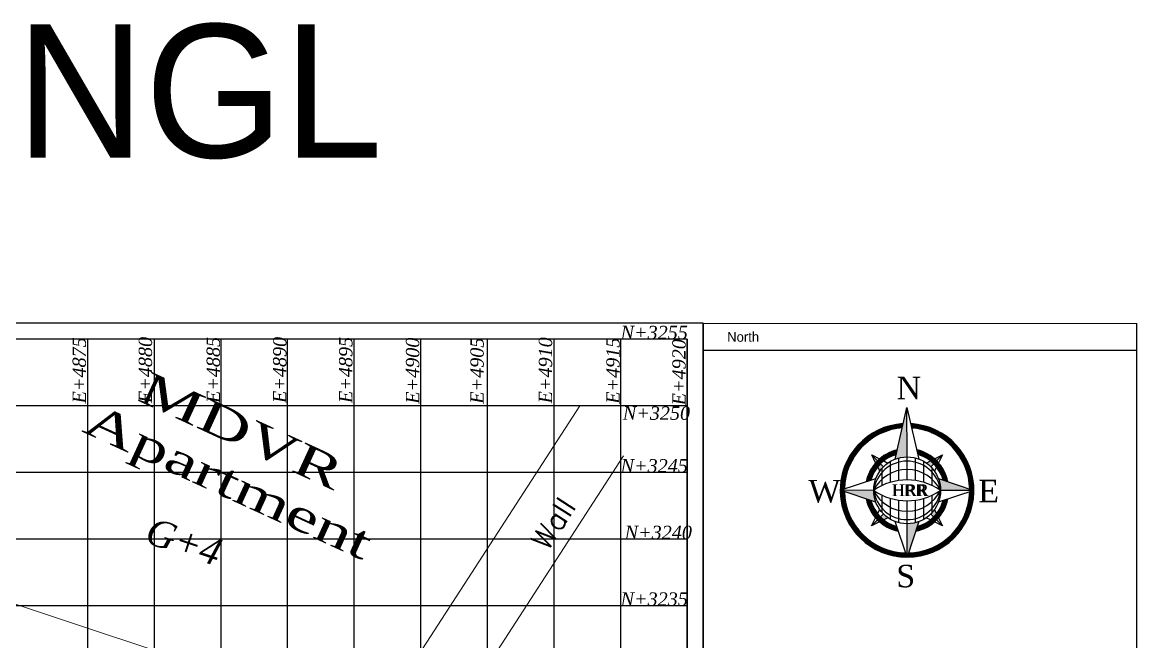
# Model space of a CAD drawing. Extents: x 1878645 to 3043969, y -1160829 to -603973.
# Drawn here: x 1949493 to 2033095, y -898303 to -851833 of the extents above; entities that cross this region are included whole.
import ezdxf

# ---------------------------------------------------------------- set-up
doc = ezdxf.new("R2010")
doc.units = 0
doc.header["$LTSCALE"] = 100
for name, color, linetype in [('BOR', 100, 'Continuous'), ('BUILDING', 151, 'Continuous'), ('gred', 253, 'Continuous'), ('LATLONG', 7, 'Continuous'), ('LOGO', 168, 'Continuous'), ('TEMPLE', 6, 'Continuous'), ('TEXT1', 7, 'Continuous'), ('TITLE', 7, 'Continuous'), ('WALL', 137, 'Continuous')]:
    doc.layers.add(name, color=color, linetype=linetype)
doc.styles.add('MtXpl_Times_New_Roma', font='times.ttf')
doc.styles.add('RC', font='simplex.shx', dxfattribs={"height": 4})
doc.styles.get("Standard").update_dxf_attribs({"font": 'verdana.ttf'})
doc.styles.add('STY', font='stylu.ttf')
doc.styles.add('TR', font='times.ttf', dxfattribs={"height": 2.4})
doc.styles.add('TR1', font='timesi.ttf')
pattern_1 = [(130, (-10242341.6, -8104201.137), (-45.84398542, -38.46767126), [])]
pattern_2 = [(220, (-10242341.6, -8104201.137), (38.46767126, -45.84398542), [])]

msp = doc.modelspace()

# ---------------------------------------------------------------- hatches: boundary and pattern name
at = {"layer": 'LOGO'}
for color, points in [(1, [(2015860.468, -880730.02797), (2014981.29002, -884604.96198, -0.0909920464), (2015871.31747, -884442.21066)]), (1, [(2015860.468, -880730.02797), (2014981.29002, -884604.96198, -0.0909920464), (2015871.31747, -884442.21066)]), (3, [(2018213.48161, -886060.2145, -0.0909920464), (2018376.23292, -886950.24194), (2020882.70629, -886951.79985)]), (3, [(2018213.48161, -886060.2145, -0.0909920464), (2018376.23292, -886950.24194), (2020882.70629, -886951.79985)]), (5, [(2013526.0375, -887837.15356, -0.0909920464), (2013363.28619, -886947.12611), (2010856.81282, -886945.5682)]), (5, [(2013526.0375, -887837.15356, -0.0909920464), (2013363.28619, -886947.12611), (2010856.81282, -886945.5682)]), (2, [(2015866.64373, -891961.63076), (2016758.22908, -889292.40608, -0.0909920464), (2015868.20164, -889455.15739)]), (2, [(2015866.64373, -891961.63076), (2016758.22908, -889292.40608, -0.0909920464), (2015868.20164, -889455.15739)])]:
    msp.add_hatch(color=color, dxfattribs=at).paths.add_polyline_path(points)
h = msp.add_hatch(dxfattribs=at)
h.set_pattern_fill('ANSI31', color=8, scale=478.760582, angle=85, style=0)
h.set_pattern_definition(pattern_1)
h.paths.add_polyline_path([(2015512.73909, -882262.62618), (2015585.07103, -881943.82668, 0.3974873094), (2010856.81282, -886945.5682), (2011171.35638, -886840.93754, -0.3855143489)])
h = msp.add_hatch(dxfattribs=at)
h.set_pattern_fill('ANSI31', color=8, scale=478.760582, angle=85, style=0)
h.set_pattern_definition(pattern_1)
h.paths.add_polyline_path([(2015512.73909, -882262.62618), (2015585.07103, -881943.82668, 0.3974873094), (2010856.81282, -886945.5682), (2011171.35638, -886840.93754, -0.3855143489)])
h = msp.add_hatch(dxfattribs=at)
h.set_pattern_fill('ANSI31', color=8, scale=478.760582, angle=175, style=0)
h.set_pattern_definition(pattern_2)
h.paths.add_polyline_path([(2020568.29304, -886846.77825), (2020882.70629, -886951.79985, 0.3985466545), (2016142.36156, -881943.15381), (2016216.41643, -882261.84813, -0.3865066592)])
h = msp.add_hatch(dxfattribs=at)
h.set_pattern_fill('ANSI31', color=8, scale=478.760582, angle=175, style=0)
h.set_pattern_definition(pattern_2)
h.paths.add_polyline_path([(2020568.29304, -886846.77825), (2020882.70629, -886951.79985, 0.3985466545), (2016142.36156, -881943.15381), (2016216.41643, -882261.84813, -0.3865066592)])
h = msp.add_hatch(dxfattribs=at)
h.set_pattern_fill('ANSI31', color=8, scale=478.760582, angle=85, style=0)
h.set_pattern_definition(pattern_1)
h.paths.add_polyline_path([(2015062.52659, -884246.9158), (2015140.88553, -883901.55257, 0.2893516757), (2012805.08801, -886297.48837), (2013156.61465, -886180.55555, -0.2565581851)])
h = msp.add_hatch(dxfattribs=at)
h.set_pattern_fill('ANSI31', color=8, scale=478.760582, angle=85, style=0)
h.set_pattern_definition(pattern_1)
h.paths.add_polyline_path([(2015062.52659, -884246.9158), (2015140.88553, -883901.55257, 0.2893516757), (2012805.08801, -886297.48837), (2013156.61465, -886180.55555, -0.2565581851)])
h = msp.add_hatch(color=2, dxfattribs=at)
h.paths.add_polyline_path([(2013511.27589, -884886.20439, -0.0168707042), (2013655.70617, -884731.87662), (2013212.8955, -884288.51514)])
h.paths.add_polyline_path([(2013663.97277, -885192.07328), (2013820.44963, -885505.5139, -0.0431431105), (2014098.51685, -885175.2381), (2013877.11151, -884953.55736, 0.0283824557)])
h = msp.add_hatch(color=2, dxfattribs=at)
h.paths.add_polyline_path([(2013511.27589, -884886.20439, -0.0168707042), (2013655.70617, -884731.87662), (2013212.8955, -884288.51514)])
h.paths.add_polyline_path([(2013663.97277, -885192.07328), (2013820.44963, -885505.5139, -0.0431431105), (2014098.51685, -885175.2381), (2013877.11151, -884953.55736, 0.0283824557)])
h = msp.add_hatch(dxfattribs=at)
h.set_pattern_fill('ANSI31', color=8, scale=478.760582, angle=175, style=0)
h.set_pattern_definition(pattern_2)
h.paths.add_polyline_path([(2016597.36334, -883901.24901), (2016677.73754, -884247.13851, -0.2568159557), (2018583.85723, -886183.92888), (2018935.23823, -886301.2986, 0.2898014622)])
h = msp.add_hatch(dxfattribs=at)
h.set_pattern_fill('ANSI31', color=8, scale=478.760582, angle=175, style=0)
h.set_pattern_definition(pattern_2)
h.paths.add_polyline_path([(2016597.36334, -883901.24901), (2016677.73754, -884247.13851, -0.2568159557), (2018583.85723, -886183.92888), (2018935.23823, -886301.2986, 0.2898014622)])
h = msp.add_hatch(color=5, dxfattribs=at)
h.paths.add_polyline_path([(2018529.92844, -884291.81997), (2017932.23919, -884590.20037, -0.0168707042), (2018086.56696, -884734.63065)])
h.paths.add_polyline_path([(2017626.3703, -884742.89725), (2017312.92968, -884899.37411, -0.0431431105), (2017643.20548, -885177.44132), (2017864.88622, -884956.03598, 0.0283824558)])
h = msp.add_hatch(color=5, dxfattribs=at)
h.paths.add_polyline_path([(2018529.92844, -884291.81997), (2017932.23919, -884590.20037, -0.0168707042), (2018086.56696, -884734.63065)])
h.paths.add_polyline_path([(2017626.3703, -884742.89725), (2017312.92968, -884899.37411, -0.0431431105), (2017643.20548, -885177.44132), (2017864.88622, -884956.03598, 0.0283824558)])
h = msp.add_hatch(dxfattribs=at)
h.set_pattern_fill('ANSI31', color=8, scale=478.760582, angle=175, style=0)
h.set_pattern_definition(pattern_2)
h.paths.add_polyline_path([(2015866.64373, -891961.63076), (2015762.01306, -891647.0872, -0.4012059776), (2011171.22607, -887050.5898), (2010856.81282, -886945.5682, 0.4142135624)])
h = msp.add_hatch(dxfattribs=at)
h.set_pattern_fill('ANSI31', color=8, scale=478.760582, angle=175, style=0)
h.set_pattern_definition(pattern_2)
h.paths.add_polyline_path([(2015866.64373, -891961.63076), (2015762.01306, -891647.0872, -0.4012059776), (2011171.22607, -887050.5898), (2010856.81282, -886945.5682, 0.4142135624)])
h = msp.add_hatch(dxfattribs=at)
h.set_pattern_fill('ANSI31', color=8, scale=478.760582, angle=85, style=0)
h.set_pattern_definition(pattern_1)
h.paths.add_polyline_path([(2015971.66533, -891647.21751), (2015866.64373, -891961.63076, 0.4142135624), (2020882.70629, -886951.79985), (2020568.16273, -887056.43052, -0.4012059776)])
h = msp.add_hatch(dxfattribs=at)
h.set_pattern_fill('ANSI31', color=8, scale=478.760582, angle=85, style=0)
h.set_pattern_definition(pattern_1)
h.paths.add_polyline_path([(2015971.66533, -891647.21751), (2015866.64373, -891961.63076, 0.4142135624), (2020882.70629, -886951.79985), (2020568.16273, -887056.43052, -0.4012059776)])
h = msp.add_hatch(dxfattribs=at)
h.set_pattern_fill('ANSI31', color=8, scale=478.760582, angle=175, style=0)
h.set_pattern_definition(pattern_2)
h.paths.add_polyline_path([(2013155.66188, -887713.43918), (2012804.28087, -887596.06945, 0.296589001), (2015218.5639, -890013.35557), (2015101.63107, -889661.82893, -0.2607420681)])
h = msp.add_hatch(dxfattribs=at)
h.set_pattern_fill('ANSI31', color=8, scale=478.760582, angle=175, style=0)
h.set_pattern_definition(pattern_2)
h.paths.add_polyline_path([(2013155.66188, -887713.43918), (2012804.28087, -887596.06945, 0.296589001), (2015218.5639, -890013.35557), (2015101.63107, -889661.82893, -0.2607420681)])
h = msp.add_hatch(dxfattribs=at)
h.set_pattern_fill('ANSI31', color=8, scale=478.760582, angle=85, style=0)
h.set_pattern_definition(pattern_1)
h.paths.add_polyline_path([(2018934.4311, -887599.87968), (2018582.90446, -887716.81251, -0.260742068), (2016634.5147, -889662.7817), (2016517.14498, -890014.16271, 0.296589001)])
h = msp.add_hatch(dxfattribs=at)
h.set_pattern_fill('ANSI31', color=8, scale=478.760582, angle=85, style=0)
h.set_pattern_definition(pattern_1)
h.paths.add_polyline_path([(2018934.4311, -887599.87968), (2018582.90446, -887716.81251, -0.260742068), (2016634.5147, -889662.7817), (2016517.14498, -890014.16271, 0.296589001)])
h = msp.add_hatch(color=1, dxfattribs=at)
h.paths.add_polyline_path([(2017919.06947, -888391.85415, -0.0431431105), (2017641.00226, -888722.12995), (2017862.4076, -888943.81069, 0.0283824558), (2018075.54633, -888705.29477)])
h.paths.add_polyline_path([(2018228.24321, -889011.16367, -0.0168707042), (2018083.81293, -889165.49143), (2018526.62361, -889608.85291)])
h = msp.add_hatch(color=1, dxfattribs=at)
h.paths.add_polyline_path([(2017919.06947, -888391.85415, -0.0431431105), (2017641.00226, -888722.12995), (2017862.4076, -888943.81069, 0.0283824558), (2018075.54633, -888705.29477)])
h.paths.add_polyline_path([(2018228.24321, -889011.16367, -0.0168707042), (2018083.81293, -889165.49143), (2018526.62361, -889608.85291)])
h = msp.add_hatch(color=3, dxfattribs=at)
h.paths.add_polyline_path([(2013807.27991, -889307.16769, -0.0168707042), (2013652.95215, -889162.73741), (2013209.59067, -889605.54808)])
h.paths.add_polyline_path([(2014096.31363, -888719.92673), (2013874.63289, -888941.33207, 0.0283824557), (2014113.14881, -889154.47081), (2014426.58943, -888997.99395, -0.0431431105)])
h = msp.add_hatch(color=3, dxfattribs=at)
h.paths.add_polyline_path([(2013807.27991, -889307.16769, -0.0168707042), (2013652.95215, -889162.73741), (2013209.59067, -889605.54808)])
h.paths.add_polyline_path([(2014096.31363, -888719.92673), (2013874.63289, -888941.33207, 0.0283824557), (2014113.14881, -889154.47081), (2014426.58943, -888997.99395, -0.0431431105)])

# ---------------------------------------------------------------- linework, layer by layer
at = {"layer": 'BOR', "color": 101}
msp.add_line((2000576.0323, -874404.68967), (2033095.20164, -874440.01047), dxfattribs=at)
msp.add_line((2000576.0323, -874404.68967), (2033095.20164, -874440.01047), dxfattribs=at)
at = {"layer": 'BOR'}
for p, q in [((2000576.0323, -874404.68967), (2000576.0323, -986804.68967)), ((2000576.0323, -874404.68967), (2000576.0323, -986804.68967)), ((2033095.20164, -986804.68967), (2033095.20164, -874440.01047)), ((2033095.20164, -986804.68967), (2033095.20164, -874440.01047))]:
    msp.add_line(p, q, dxfattribs=at)
at = {"layer": 'BUILDING', "lineweight": 5}
for points in [[(1994372.55438, -875882.12055), (1994376.0323, -875876.74846)], [(1994552.16487, -875604.68967), (1994575.73638, -875568.28051)], [(1944800.71574, -880604.68967), (1937608.0323, -891714.68967), (1975890.0323, -904430.68967), (1991315.13362, -880604.68967)]]:
    msp.add_lwpolyline(points, dxfattribs=at)
at = {"layer": 'gred'}
for p, q in [((1954376.0323, -875604.68967), (1954376.0323, -985604.68967)), ((1959376.0323, -875604.68967), (1959376.0323, -985604.68967)), ((1964376.0323, -875604.68967), (1964376.0323, -985604.68967)), ((1969376.0323, -875604.68967), (1969376.0323, -985604.68967)), ((1974376.0323, -875604.68967), (1974376.0323, -985604.68967)), ((1979376.0323, -875604.68967), (1979376.0323, -985604.68967)), ((1984376.0323, -875604.68967), (1984376.0323, -985604.68967)), ((1989376.0323, -875604.68967), (1989376.0323, -985604.68967)), ((1994376.0323, -875604.68967), (1994376.0323, -985604.68967)), ((1994376.0323, -875604.68967), (1994376.0323, -985604.68967)), ((1999376.0323, -875604.68967), (1999376.0323, -985604.68967)), ((1999376.0323, -875604.68967), (1999376.0323, -985604.68967)), ((1999376.0323, -880604.68967), (1889376.0323, -880604.68967)), ((1999376.0323, -880604.68967), (1889376.0323, -880604.68967)), ((1999376.0323, -885604.68967), (1889376.0323, -885604.68967)), ((1999376.0323, -890604.68967), (1889376.0323, -890604.68967)), ((1999376.0323, -895604.68967), (1889376.0323, -895604.68967))]:
    msp.add_line(p, q, dxfattribs=at)
at = {"layer": 'LOGO', "color": 7}
for p, q in [((2014981.29002, -884604.96198), (2015860.468, -880730.02797)), ((2014981.29002, -884604.96198), (2015860.468, -880730.02797)), ((2014981.29002, -884604.96198), (2015860.468, -880730.02797)), ((2014981.29002, -884604.96198), (2015860.468, -880730.02797)), ((2015860.468, -880730.02797), (2016761.1419, -884606.06825)), ((2015871.31747, -884442.21066), (2015860.468, -880730.02797)), ((2015860.468, -880730.02797), (2016761.1419, -884606.06825)), ((2015871.31747, -884442.21066), (2015860.468, -880730.02797)), ((2015860.468, -880730.02797), (2016761.1419, -884606.06825)), ((2015871.31747, -884442.21066), (2015860.468, -880730.02797)), ((2015860.468, -880730.02797), (2016761.1419, -884606.06825)), ((2015871.31747, -884442.21066), (2015860.468, -880730.02797)), ((2013511.27589, -884886.20439), (2013212.8955, -884288.51514)), ((2013212.8955, -884288.51514), (2013810.21336, -884587.6383)), ((2013212.8955, -884288.51514), (2013655.70617, -884731.87662)), ((2013511.27589, -884886.20439), (2013212.8955, -884288.51514)), ((2013212.8955, -884288.51514), (2013810.21336, -884587.6383)), ((2013212.8955, -884288.51514), (2013655.70617, -884731.87662)), ((2013511.27589, -884886.20439), (2013212.8955, -884288.51514)), ((2013212.8955, -884288.51514), (2013810.21336, -884587.6383)), ((2013212.8955, -884288.51514), (2013655.70617, -884731.87662)), ((2013511.27589, -884886.20439), (2013212.8955, -884288.51514)), ((2013212.8955, -884288.51514), (2013810.21336, -884587.6383)), ((2013212.8955, -884288.51514), (2013655.70617, -884731.87662)), ((2015870.2464, -886165.4111), (2015871.31747, -884442.21066)), ((2015870.2464, -886165.4111), (2015871.31747, -884442.21066)), ((2015870.2464, -886165.4111), (2015871.31747, -884442.21066)), ((2015870.2464, -886165.4111), (2015871.31747, -884442.21066)), ((2017932.23919, -884590.20037), (2018529.92844, -884291.81997)), ((2017932.23919, -884590.20037), (2018529.92844, -884291.81997)), ((2017932.23919, -884590.20037), (2018529.92844, -884291.81997)), ((2017932.23919, -884590.20037), (2018529.92844, -884291.81997)), ((2018529.92844, -884291.81997), (2018086.56696, -884734.63065)), ((2018529.92844, -884291.81997), (2018086.56696, -884734.63065)), ((2018529.92844, -884291.81997), (2018086.56696, -884734.63065)), ((2018529.92844, -884291.81997), (2018086.56696, -884734.63065)), ((2018529.92844, -884291.81997), (2018230.80528, -884889.13783)), ((2018529.92844, -884291.81997), (2018230.80528, -884889.13783)), ((2018529.92844, -884291.81997), (2018230.80528, -884889.13783)), ((2018529.92844, -884291.81997), (2018230.80528, -884889.13783)), ((2013820.44963, -885505.5139), (2013663.97277, -885192.07328)), ((2013820.44963, -885505.5139), (2013663.97277, -885192.07328)), ((2013820.44963, -885505.5139), (2013663.97277, -885192.07328)), ((2013820.44963, -885505.5139), (2013663.97277, -885192.07328)), ((2013877.11151, -884953.55736), (2014098.51685, -885175.2381)), ((2013877.11151, -884953.55736), (2014098.51685, -885175.2381)), ((2013877.11151, -884953.55736), (2014098.51685, -885175.2381)), ((2013877.11151, -884953.55736), (2014098.51685, -885175.2381)), ((2013990.12934, -886585.8226), (2013990.93499, -885289.63929)), ((2013990.12934, -886585.8226), (2013990.93499, -885289.63929)), ((2013990.12934, -886585.8226), (2013990.93499, -885289.63929)), ((2013990.12934, -886585.8226), (2013990.93499, -885289.63929)), ((2014115.8922, -884740.71529), (2014429.13806, -884897.58167)), ((2014115.8922, -884740.71529), (2014429.13806, -884897.58167)), ((2014115.8922, -884740.71529), (2014429.13806, -884897.58167)), ((2014115.8922, -884740.71529), (2014429.13806, -884897.58167)), ((2014616.89649, -886346.79807), (2014617.87206, -884777.23546)), ((2014616.89649, -886346.79807), (2014617.87206, -884777.23546)), ((2014616.89649, -886346.79807), (2014617.87206, -884777.23546)), ((2014616.89649, -886346.79807), (2014617.87206, -884777.23546)), ((2015243.6002, -886209.84904), (2015244.64965, -884521.41215)), ((2015243.6002, -886209.84904), (2015244.64965, -884521.41215)), ((2015243.6002, -886209.84904), (2015244.64965, -884521.41215)), ((2015243.6002, -886209.84904), (2015244.64965, -884521.41215)), ((2016496.83688, -886210.62799), (2016497.88634, -884522.1911)), ((2016496.83688, -886210.62799), (2016497.88634, -884522.1911)), ((2016496.83688, -886210.62799), (2016497.88634, -884522.1911)), ((2016496.83688, -886210.62799), (2016497.88634, -884522.1911)), ((2017123.36986, -886348.35598), (2017124.34543, -884778.79337)), ((2017123.36986, -886348.35598), (2017124.34543, -884778.79337)), ((2017123.36986, -886348.35598), (2017124.34543, -884778.79337)), ((2017123.36986, -886348.35598), (2017124.34543, -884778.79337)), ((2017312.92968, -884899.37411), (2017626.3703, -884742.89725)), ((2017312.92968, -884899.37411), (2017626.3703, -884742.89725)), ((2017312.92968, -884899.37411), (2017626.3703, -884742.89725)), ((2017312.92968, -884899.37411), (2017626.3703, -884742.89725)), ((2017643.20548, -885177.44132), (2017864.88622, -884956.03598)), ((2017643.20548, -885177.44132), (2017864.88622, -884956.03598)), ((2017643.20548, -885177.44132), (2017864.88622, -884956.03598)), ((2017643.20548, -885177.44132), (2017864.88622, -884956.03598)), ((2017749.83939, -886588.15947), (2017750.64504, -885291.97616)), ((2017749.83939, -886588.15947), (2017750.64504, -885291.97616)), ((2017749.83939, -886588.15947), (2017750.64504, -885291.97616)), ((2017749.83939, -886588.15947), (2017750.64504, -885291.97616)), ((2018077.72829, -885194.81668), (2017920.86191, -885508.06254)), ((2018077.72829, -885194.81668), (2017920.86191, -885508.06254)), ((2018077.72829, -885194.81668), (2017920.86191, -885508.06254)), ((2018077.72829, -885194.81668), (2017920.86191, -885508.06254)), ((2010856.81282, -886945.5682), (2013527.14378, -886057.30168)), ((2010856.81282, -886945.5682), (2013527.14378, -886057.30168)), ((2010856.81282, -886945.5682), (2013527.14378, -886057.30168)), ((2010856.81282, -886945.5682), (2013527.14378, -886057.30168)), ((2018213.4816, -886060.2145), (2020882.70629, -886951.79985)), ((2018213.4816, -886060.2145), (2020882.70629, -886951.79985)), ((2018213.4816, -886060.2145), (2020882.70629, -886951.79985)), ((2018213.4816, -886060.2145), (2020882.70629, -886951.79985)), ((2013526.0375, -887837.15356), (2010856.81282, -886945.5682)), ((2013363.28619, -886947.12611), (2010856.81282, -886945.5682)), ((2013526.0375, -887837.15356), (2010856.81282, -886945.5682)), ((2013363.28619, -886947.12611), (2010856.81282, -886945.5682)), ((2013526.0375, -887837.15356), (2010856.81282, -886945.5682)), ((2013363.28619, -886947.12611), (2010856.81282, -886945.5682)), ((2013526.0375, -887837.15356), (2010856.81282, -886945.5682)), ((2013363.28619, -886947.12611), (2010856.81282, -886945.5682)), ((2013411.86428, -886947.15631), (2013363.28619, -886947.12612)), ((2013411.86428, -886947.15631), (2013363.28619, -886947.12612)), ((2013411.86428, -886947.15631), (2013363.28619, -886947.12612)), ((2013411.86428, -886947.15631), (2013363.28619, -886947.12612)), ((2020882.70629, -886951.79985), (2018212.37533, -887840.06637)), ((2020882.70629, -886951.79985), (2018212.37533, -887840.06637)), ((2020882.70629, -886951.79985), (2018212.37533, -887840.06637)), ((2020882.70629, -886951.79985), (2018212.37533, -887840.06637)), ((2018376.23292, -886950.24194), (2018339.58804, -886950.21916)), ((2018376.23292, -886950.24194), (2018339.58804, -886950.21916)), ((2018376.23292, -886950.24194), (2018339.58804, -886950.21916)), ((2018376.23292, -886950.24194), (2018339.58804, -886950.21916)), ((2020882.70629, -886951.79985), (2018376.23292, -886950.24194)), ((2020882.70629, -886951.79985), (2018376.23292, -886950.24194)), ((2020882.70629, -886951.79985), (2018376.23292, -886950.24194)), ((2020882.70629, -886951.79985), (2018376.23292, -886950.24194)), ((2013988.87407, -888605.39189), (2013989.67972, -887309.20859)), ((2013988.87407, -888605.39189), (2013989.67972, -887309.20859)), ((2013988.87407, -888605.39189), (2013989.67972, -887309.20859)), ((2013988.87407, -888605.39189), (2013989.67972, -887309.20859)), ((2014615.17368, -889118.57468), (2014616.14925, -887549.01207)), ((2014615.17368, -889118.57468), (2014616.14925, -887549.01207)), ((2014615.17368, -889118.57468), (2014616.14925, -887549.01207)), ((2014615.17368, -889118.57468), (2014616.14925, -887549.01207)), ((2015241.63277, -889375.17695), (2015242.68223, -887686.74006)), ((2015241.63277, -889375.17695), (2015242.68223, -887686.74006)), ((2015241.63277, -889375.17695), (2015242.68223, -887686.74006)), ((2015241.63277, -889375.17695), (2015242.68223, -887686.74006)), ((2015868.20164, -889455.15739), (2015869.27271, -887731.95695)), ((2015868.20164, -889455.15739), (2015869.27271, -887731.95695)), ((2015868.20164, -889455.15739), (2015869.27271, -887731.95695)), ((2015868.20164, -889455.15739), (2015869.27271, -887731.95695)), ((2016494.86945, -889375.9559), (2016495.91891, -887687.51901)), ((2016494.86945, -889375.9559), (2016495.91891, -887687.51901)), ((2016494.86945, -889375.9559), (2016495.91891, -887687.51901)), ((2016494.86945, -889375.9559), (2016495.91891, -887687.51901)), ((2017121.64705, -889120.13259), (2017122.62262, -887550.56998)), ((2017121.64705, -889120.13259), (2017122.62262, -887550.56998)), ((2017121.64705, -889120.13259), (2017122.62262, -887550.56998)), ((2017121.64705, -889120.13259), (2017122.62262, -887550.56998)), ((2017748.58412, -888607.72876), (2017749.38977, -887311.54545)), ((2017748.58412, -888607.72876), (2017749.38977, -887311.54545)), ((2017748.58412, -888607.72876), (2017749.38977, -887311.54545)), ((2017748.58412, -888607.72876), (2017749.38977, -887311.54545)), ((2013661.79082, -888702.55138), (2013818.6572, -888389.30552)), ((2013661.79082, -888702.55138), (2013818.6572, -888389.30552)), ((2013661.79082, -888702.55138), (2013818.6572, -888389.30552)), ((2013661.79082, -888702.55138), (2013818.6572, -888389.30552)), ((2017919.06947, -888391.85415), (2018075.54633, -888705.29477)), ((2017919.06947, -888391.85415), (2018075.54633, -888705.29477)), ((2017919.06947, -888391.85415), (2018075.54633, -888705.29477)), ((2017919.06947, -888391.85415), (2018075.54633, -888705.29477)), ((2013209.59067, -889605.54808), (2013508.71383, -889008.23022)), ((2013209.59067, -889605.54808), (2013508.71383, -889008.23022)), ((2013209.59067, -889605.54808), (2013508.71383, -889008.23022)), ((2013209.59067, -889605.54808), (2013508.71383, -889008.23022)), ((2013209.59067, -889605.54808), (2013652.95215, -889162.73741)), ((2013209.59067, -889605.54808), (2013652.95215, -889162.73741)), ((2013209.59067, -889605.54808), (2013652.95215, -889162.73741)), ((2013209.59067, -889605.54808), (2013652.95215, -889162.73741)), ((2013807.27991, -889307.16769), (2013209.59067, -889605.54808)), ((2013807.27991, -889307.16769), (2013209.59067, -889605.54808)), ((2013807.27991, -889307.16769), (2013209.59067, -889605.54808)), ((2013807.27991, -889307.16769), (2013209.59067, -889605.54808)), ((2013874.63289, -888941.33207), (2014096.31363, -888719.92673)), ((2013874.63289, -888941.33207), (2014096.31363, -888719.92673)), ((2013874.63289, -888941.33207), (2014096.31363, -888719.92673)), ((2013874.63289, -888941.33207), (2014096.31363, -888719.92673)), ((2014426.58943, -888997.99395), (2014113.14881, -889154.47081)), ((2014426.58943, -888997.99395), (2014113.14881, -889154.47081)), ((2014426.58943, -888997.99395), (2014113.14881, -889154.47081)), ((2014426.58943, -888997.99395), (2014113.14881, -889154.47081)), ((2015866.64373, -891961.63076), (2014978.37721, -889291.2998)), ((2015866.64373, -891961.63076), (2014978.37721, -889291.2998)), ((2015866.64373, -891961.63076), (2014978.37721, -889291.2998)), ((2015866.64373, -891961.63076), (2014978.37721, -889291.2998)), ((2016758.22908, -889292.40608), (2015866.64373, -891961.63076)), ((2016758.22908, -889292.40608), (2015866.64373, -891961.63076)), ((2016758.22908, -889292.40608), (2015866.64373, -891961.63076)), ((2016758.22908, -889292.40608), (2015866.64373, -891961.63076)), ((2015866.64373, -891961.63076), (2015868.20164, -889455.15739)), ((2015866.64373, -891961.63076), (2015868.20164, -889455.15739)), ((2015866.64373, -891961.63076), (2015868.20164, -889455.15739)), ((2015866.64373, -891961.63076), (2015868.20164, -889455.15739)), ((2017623.6269, -889156.65276), (2017310.38105, -888999.78638)), ((2017623.6269, -889156.65276), (2017310.38105, -888999.78638)), ((2017623.6269, -889156.65276), (2017310.38105, -888999.78638)), ((2017623.6269, -889156.65276), (2017310.38105, -888999.78638)), ((2017641.00226, -888722.12995), (2017862.4076, -888943.81069)), ((2017641.00226, -888722.12995), (2017862.4076, -888943.81069)), ((2017641.00226, -888722.12995), (2017862.4076, -888943.81069)), ((2017641.00226, -888722.12995), (2017862.4076, -888943.81069)), ((2018526.62361, -889608.85291), (2017929.30575, -889309.72975)), ((2018526.62361, -889608.85291), (2017929.30575, -889309.72975)), ((2018526.62361, -889608.85291), (2017929.30575, -889309.72975)), ((2018526.62361, -889608.85291), (2017929.30575, -889309.72975)), ((2018526.62361, -889608.85291), (2018083.81293, -889165.49143)), ((2018526.62361, -889608.85291), (2018083.81293, -889165.49143)), ((2018526.62361, -889608.85291), (2018083.81293, -889165.49143)), ((2018526.62361, -889608.85291), (2018083.81293, -889165.49143)), ((2018228.24321, -889011.16367), (2018526.62361, -889608.85291)), ((2018228.24321, -889011.16367), (2018526.62361, -889608.85291)), ((2018228.24321, -889011.16367), (2018526.62361, -889608.85291)), ((2018228.24321, -889011.16367), (2018526.62361, -889608.85291))]:
    msp.add_line(p, q, dxfattribs=at)
msp.add_circle((2015869.75955, -886948.68403), 2506.47385, dxfattribs=at)
msp.add_circle((2015869.75955, -886948.68403), 2506.47385, dxfattribs=at)
msp.add_circle((2015869.75955, -886948.68403), 2506.47385, dxfattribs=at)
msp.add_circle((2015869.75955, -886948.68403), 2506.47385, dxfattribs=at)
for centre, radius, start, end in [((2015869.75955, -886948.68403), 5012.9477, 93.2556157361, 86.882741759), ((2015869.75955, -886948.68403), 5012.9477, 93.2556157361, 86.882741759), ((2015869.75955, -886948.68403), 5012.9477, 93.2556157361, 86.882741759), ((2015869.75955, -886948.68403), 5012.9477, 93.2556157361, 86.882741759), ((2015869.75955, -886948.68403), 4699.63847, 94.3568228907, 178.6862904224), ((2015869.75955, -886948.68403), 4699.63847, 94.3568228907, 178.6862904224), ((2015869.75955, -886948.68403), 4699.63847, 94.3568228907, 178.6862904224), ((2015869.75955, -886948.68403), 4699.63847, 94.3568228907, 178.6862904224), ((2015869.75955, -886948.68403), 4699.63847, 1.2424846175, 85.7698807429), ((2015869.75955, -886948.68403), 4699.63847, 1.2424846175, 85.7698807429), ((2015869.75955, -886948.68403), 4699.63847, 1.2424846175, 85.7698807429), ((2015869.75955, -886948.68403), 4699.63847, 1.2424846175, 85.7698807429), ((2015869.75955, -886948.68403), 3133.09231, 103.4523883755, 168.0039423059), ((2015869.75955, -886948.68403), 3133.09231, 103.4523883755, 168.0039423059), ((2015869.75955, -886948.68403), 3133.09231, 103.4523883755, 168.0039423059), ((2015869.75955, -886948.68403), 3133.09231, 103.4523883755, 168.0039423059), ((2015869.75955, -886948.68403), 2819.78308, 106.6350673653, 164.1924558761), ((2015869.75955, -886948.68403), 2819.78308, 106.6350673653, 164.1924558761), ((2015869.75955, -886948.68403), 2819.78308, 106.6350673653, 164.1924558761), ((2015869.75955, -886948.68403), 2819.78308, 106.6350673653, 164.1924558761), ((2015869.75955, -886948.68403), 3133.09231, 11.924832721, 76.5714948565), ((2015869.75955, -886948.68403), 3133.09231, 11.924832721, 76.5714948565), ((2015869.75955, -886948.68403), 3133.09231, 11.924832721, 76.5714948565), ((2015869.75955, -886948.68403), 3133.09231, 11.924832721, 76.5714948565), ((2015869.75955, -886948.68403), 2819.78308, 15.7363191562, 73.349132497), ((2015869.75955, -886948.68403), 2819.78308, 15.7363191562, 73.349132497), ((2015869.75955, -886948.68403), 2819.78308, 15.7363191562, 73.349132497), ((2015869.75955, -886948.68403), 2819.78308, 15.7363191562, 73.349132497), ((2015869.55091, -887284.37242), 2528.85308, 7.5925371833, 172.3362378521), ((2015869.55091, -887284.37242), 2528.85308, 7.5925371833, 172.3362378521), ((2015869.55091, -887284.37242), 2528.85308, 7.5925371833, 172.3362378521), ((2015869.55091, -887284.37242), 2528.85308, 7.5925371833, 172.3362378521), ((2015869.00007, -888170.58979), 2788.45216, 25.953621098, 153.9751539392), ((2015869.00007, -888170.58979), 2788.45216, 25.953621098, 153.9751539392), ((2015869.00007, -888170.58979), 2788.45216, 25.953621098, 153.9751539392), ((2015869.00007, -888170.58979), 2788.45216, 25.953621098, 153.9751539392), ((2015867.51032, -890567.40494), 4401.99469, 55.2563381959, 124.6724368569), ((2015867.51032, -890567.40494), 4401.99469, 55.2563381959, 124.6724368569), ((2015867.51032, -890567.40494), 4401.99469, 55.2563381959, 124.6724368569), ((2015867.51032, -890567.40494), 4401.99469, 55.2563381959, 124.6724368569), ((2015869.9682, -886612.99563), 2528.85308, 187.5925371833, 352.3362378521), ((2015870.51904, -885726.77826), 2788.45216, 205.953621098, 333.9751539392), ((2015869.9682, -886612.99563), 2528.85308, 187.5925371833, 352.3362378521), ((2015870.51904, -885726.77826), 2788.45216, 205.953621098, 333.9751539392), ((2015869.9682, -886612.99563), 2528.85308, 187.5925371833, 352.3362378521), ((2015870.51904, -885726.77826), 2788.45216, 205.953621098, 333.9751539392), ((2015869.9682, -886612.99563), 2528.85308, 187.5925371833, 352.3362378521), ((2015870.51904, -885726.77826), 2788.45216, 205.953621098, 333.9751539392), ((2015872.00879, -883329.96311), 4401.99469, 235.2563381959, 304.6724368569), ((2015872.00879, -883329.96311), 4401.99469, 235.2563381959, 304.6724368569), ((2015872.00879, -883329.96311), 4401.99469, 235.2563381959, 304.6724368569), ((2015872.00879, -883329.96311), 4401.99469, 235.2563381959, 304.6724368569), ((2015869.75955, -886948.68403), 4699.63847, 181.2424846175, 268.6862904292), ((2015869.75955, -886948.68403), 4699.63847, 181.2424846175, 268.6862904292), ((2015869.75955, -886948.68403), 4699.63847, 181.2424846175, 268.6862904292), ((2015869.75955, -886948.68403), 4699.63847, 181.2424846175, 268.6862904292), ((2015869.75955, -886948.68403), 3133.09231, 191.924832721, 258.003942314), ((2015869.75955, -886948.68403), 3133.09231, 191.924832721, 258.003942314), ((2015869.75955, -886948.68403), 3133.09231, 191.924832721, 258.003942314), ((2015869.75955, -886948.68403), 3133.09231, 191.924832721, 258.003942314), ((2015869.75955, -886948.68403), 2819.78308, 195.7363191562, 254.1924558893), ((2015869.75955, -886948.68403), 2819.78308, 195.7363191562, 254.1924558893), ((2015869.75955, -886948.68403), 2819.78308, 195.7363191562, 254.1924558893), ((2015869.75955, -886948.68403), 2819.78308, 195.7363191562, 254.1924558893), ((2015869.75955, -886948.68403), 4699.63847, 271.2424846103, 358.6862904224), ((2015869.75955, -886948.68403), 4699.63847, 271.2424846103, 358.6862904224), ((2015869.75955, -886948.68403), 4699.63847, 271.2424846103, 358.6862904224), ((2015869.75955, -886948.68403), 4699.63847, 271.2424846103, 358.6862904224), ((2015869.75955, -886948.68403), 3133.09231, 281.9248327291, 348.0039423059), ((2015869.75955, -886948.68403), 3133.09231, 281.9248327291, 348.0039423059), ((2015869.75955, -886948.68403), 3133.09231, 281.9248327291, 348.0039423059), ((2015869.75955, -886948.68403), 3133.09231, 281.9248327291, 348.0039423059), ((2015869.75955, -886948.68403), 2819.78308, 285.7363191412, 344.1924558827), ((2015869.75955, -886948.68403), 2819.78308, 285.7363191412, 344.1924558827), ((2015869.75955, -886948.68403), 2819.78308, 285.7363191412, 344.1924558827), ((2015869.75955, -886948.68403), 2819.78308, 285.7363191412, 344.1924558827)]:
    msp.add_arc(centre, radius, start, end, dxfattribs=at)
at = {"layer": 'TEMPLE'}
for p, q in [((2000576.0323, -874404.68967), (1888176.0323, -874404.68967)), ((2000576.0323, -874404.68967), (1888176.0323, -874404.68967)), ((2000576.0323, -986804.68967), (2000576.0323, -874404.68967)), ((2000576.0323, -986804.68967), (2000576.0323, -874404.68967)), ((1999376.0323, -875604.68967), (1889376.0323, -875604.68967)), ((1999376.0323, -875604.68967), (1889376.0323, -875604.68967)), ((1999376.0323, -985604.68967), (1999376.0323, -875604.68967)), ((1999376.0323, -985604.68967), (1999376.0323, -875604.68967))]:
    msp.add_line(p, q, dxfattribs=at)
at = {"layer": 'TITLE', "lineweight": 25, "ltscale": 0.03}
msp.add_line((2000576.0323, -876441.048), (2033095.20164, -876441.048), dxfattribs=at)
msp.add_line((2000576.0323, -876441.048), (2033095.20164, -876441.048), dxfattribs=at)
at = {"layer": 'WALL', "lineweight": 5}
msp.add_lwpolyline([(1979537.01736, -907615.85674), (1994598.28761, -884351.83937)], dxfattribs=at)

# ---------------------------------------------------------------- texts
at = {"insert": (2014758.58305, -886497.85134), "char_height": 884.4381599, "width": 1098.8245668, "attachment_point": 1}
msp.add_mtext('{\\fTimes New Roman|b0|i0|c0|p18;\\C6;HRR}', dxfattribs=at)
msp.add_mtext('{\\fTimes New Roman|b0|i0|c0|p18;\\C6;HRR}', dxfattribs=at)
at = {"layer": 'BUILDING', "color": 7, "lineweight": 5, "style": 'TR1'}
msp.add_text('G+4', height=2000, rotation=341.6252386281, dxfattribs=at).set_placement((1958586.34956, -890838.15231))
at = {"layer": 'LATLONG', "style": 'TR1'}
for s, p in [('N+3255', (1994376.0323, -875604.68967)), ('N+3255', (1994376.0323, -875604.68967)), ('N+3250', (1994542.39735, -881654.76839)), ('N+3250', (1994542.39735, -881654.76839)), ('N+3245', (1994376.0323, -885604.68967)), ('N+3245', (1994376.0323, -885604.68967)), ('N+3240', (1994679.38062, -890604.68967)), ('N+3240', (1994679.38062, -890604.68967)), ('N+3235', (1994376.0323, -895604.68967)), ('N+3235', (1994376.0323, -895604.68967))]:
    msp.add_text(s, height=1000, dxfattribs=at).set_placement(p)
for s, p in [('E+4875', (1954266.77679, -880426.08919)), ('E+4875', (1954266.77679, -880426.08919)), ('E+4880', (1959227.19381, -880397.19129)), ('E+4880', (1959227.19381, -880397.19129)), ('E+4885', (1964321.79827, -880397.19129)), ('E+4885', (1964321.79827, -880397.19129)), ('E+4890', (1969305.90348, -880396.51318)), ('E+4890', (1969305.90348, -880396.51318)), ('E+4895', (1974257.28338, -880396.51318)), ('E+4895', (1974257.28338, -880396.51318)), ('E+4900', (1979270.82767, -880452.95276)), ('E+4900', (1979270.82767, -880452.95276)), ('E+4905', (1984107.87439, -880452.95276)), ('E+4905', (1984107.87439, -880452.95276)), ('E+4910', (1989238.76423, -880425.0981)), ('E+4910', (1989238.76423, -880425.0981)), ('E+4915', (1994304.61424, -880453.68303)), ('E+4915', (1994304.61424, -880453.68303)), ('E+4920', (1999256.13107, -880568.07489)), ('E+4920', (1999256.13107, -880568.07489))]:
    msp.add_text(s, height=1000, rotation=90, dxfattribs=at).set_placement(p)
at = {"layer": 'LOGO', "color": 7, "style": 'TR'}
for s, p in [('N', (2015078.15059, -880115.87416)), ('N', (2015078.15059, -880115.87416)), ('N', (2015078.15059, -880115.87416)), ('N', (2015078.15059, -880115.87416)), ('W', (2008468.85551, -887853.97704)), ('W', (2008468.85551, -887853.97704)), ('W', (2008468.85551, -887853.97704)), ('W', (2008468.85551, -887853.97704)), ('E', (2021206.56032, -887844.63487)), ('E', (2021206.56032, -887844.63487)), ('E', (2021206.56032, -887844.63487)), ('E', (2021206.56032, -887844.63487)), ('S', (2015055.35847, -894218.89194)), ('S', (2015055.35847, -894218.89194)), ('S', (2015055.35847, -894218.89194)), ('S', (2015055.35847, -894218.89194))]:
    msp.add_text(s, height=1688.05478, dxfattribs=at).set_placement(p)
at = {"layer": 'LOGO', "color": 6, "style": 'MtXpl_Times_New_Roma'}
msp.add_text('HRR', height=884.43816, dxfattribs=at).set_placement((2014736.26485, -887382.2895))
at = {"layer": 'LOGO', "color": 6}
msp.add_text('HRR', height=884.43816, dxfattribs=at).set_placement((2014736.26485, -887382.2895))
at = {"layer": 'TEXT1', "color": 7, "lineweight": 5, "style": 'TR', "width": 1.5}
for s, p in [('MDVR', (1958034.31172, -880165.87091)), ('Apartment', (1953888.90133, -882509.10902))]:
    msp.add_text(s, height=2400, rotation=335.3408431964, dxfattribs=at).set_placement(p)
at = {"layer": 'TITLE', "lineweight": 25, "ltscale": 0.03, "style": 'STY'}
for s, height, p in [('NGL', 10000, (1949032.29684, -861981.93781)), ('North', 734.222509, (2002368.89549, -875799.95759)), ('North', 734.222509, (2002368.89549, -875799.95759))]:
    msp.add_text(s, height=height, dxfattribs=at).set_placement(p)
at = {"layer": 'WALL', "color": 7, "lineweight": 5, "style": 'RC'}
msp.add_text('Wall', height=1600, rotation=57.0807279482, dxfattribs=at).set_placement((1988897.01932, -891551.46299))

doc.saveas('drawing.dxf')
